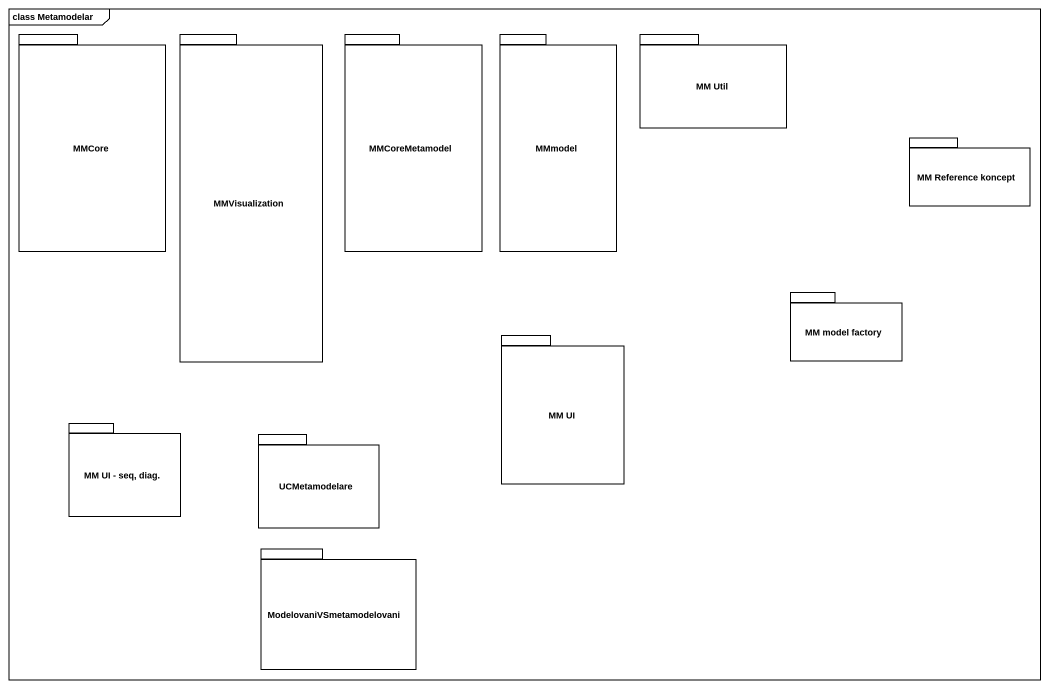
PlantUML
@startuml
mainframe class Metamodelar
package MMCore {
}
package MMVisualization {
}
package MMCoreMetamodel {
}
package MMmodel {
}
package "MM Util" as MM_Util {
}
package "MM Reference koncept" as MM_Reference_koncept {
}
package "MM model factory" as MM_model_factory {
}
package "MM UI" as MM_UI {
}
package "MM UI - seq, diag." as MM_UI_seq_diag {
}
package UCMetamodelare {
}
package ModelovaniVSmetamodelovani {
}
@enduml
